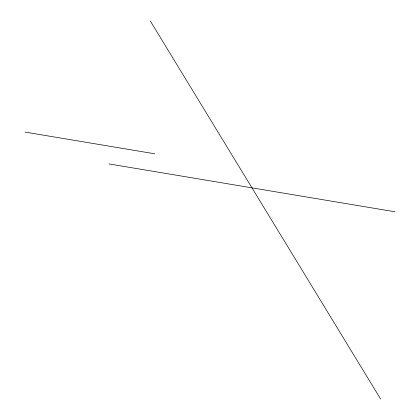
<?xml version="1.0" encoding="UTF-8"?>
<svg xmlns="http://www.w3.org/2000/svg" width="420" height="420" viewBox="0 0 420 420"><rect width="100%" height="100%" fill="white"/><g stroke="black" fill="none" stroke-linecap="round" stroke-linejoin="round"><path stroke-width="0.63" d="M25.079 132.095L154.691 153.783M108.995 163.931L394.921 211.769M150.313 21L380.599 399"/></g></svg>
